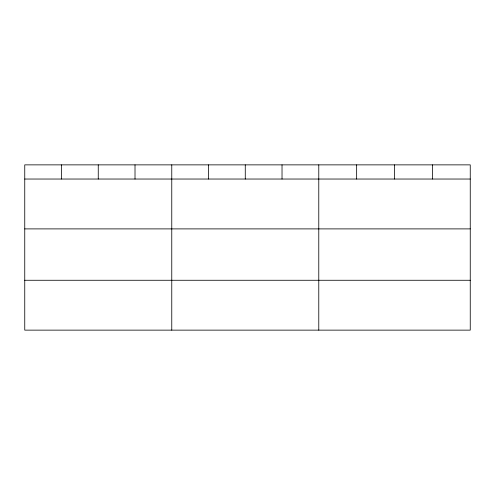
<?xml version="1.0" encoding="UTF-8"?>
<svg xmlns="http://www.w3.org/2000/svg" width="495" height="495" viewBox="0 0 495 495"><rect width="100%" height="100%" fill="white"/><g stroke="black" fill="none" stroke-linecap="round" stroke-linejoin="round"><path stroke-width="0.74" d="M470.25 228.894L470.25 164.866L24.75 164.866L24.75 330.134L470.25 330.134L470.25 228.894L24.75 228.894M24.75 179.035L470.25 179.035M24.75 280.269L470.25 280.269M432.382 164.866L432.382 179.035M394.515 164.866L394.515 179.035M356.647 164.866L356.647 179.035M318.78 164.866L318.78 330.134M282.026 164.866L282.026 179.035M245.273 164.866L245.273 179.035M208.519 164.866L208.519 179.035M171.765 164.866L171.765 330.134M135.011 164.866L135.011 179.035M98.258 164.866L98.258 179.035M61.504 164.866L61.504 179.035"/></g></svg>
